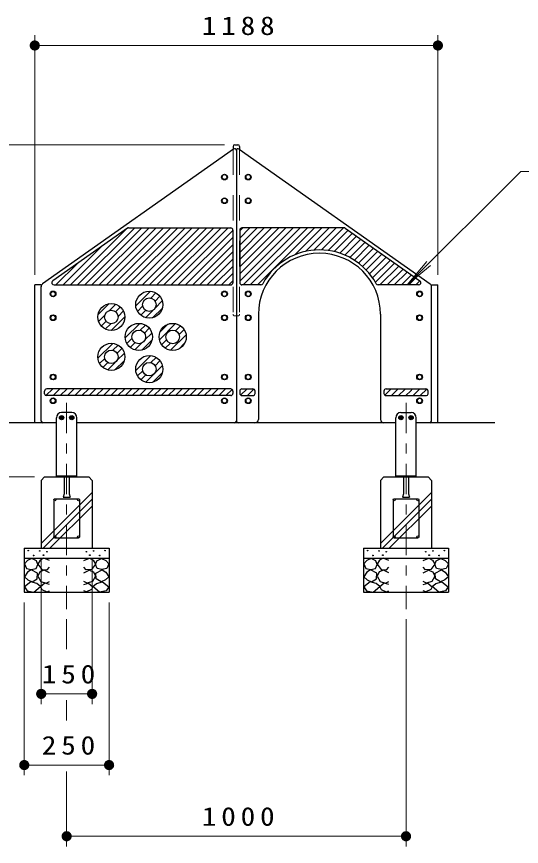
# Model space of a CAD drawing. Units: millimetres on the paper, scale 1:30. Extents: x -385 to 0, y 0 to 267.
# Drawn here: x -344.5 to -295, y 71.5 to 153.1 of the extents above; entities that cross this region are included whole.
import ezdxf

# ---------------------------------------------------------------- set-up
doc = ezdxf.new("R2010")
doc.units = ezdxf.units.MM
doc.linetypes.add('USER1', pattern=[4.5, 2.5, -2])
doc.linetypes.add('USER2', pattern=[6, 3, -1, 1, -1])
doc.layers.add('LY_1', color=7, linetype='Continuous', lineweight=13)
doc.styles.add('ＭＳ ゴシック', font='')
doc.styles.get('ＭＳ ゴシック').set_extended_font_data('MS Gothic')

# ---------------------------------------------------------------- blocks, each defined once
blk = doc.blocks.new('filled_dot')
at = {"color": 0, "linetype": 'Continuous', "lineweight": -2, "const_width": 1.25}
blk.add_lwpolyline([(-0.625, 0, 1), (0.625, 0, 1)], format="xyb", close=True, dxfattribs=at)

msp = doc.modelspace()

# ---------------------------------------------------------------- linework, layer by layer
at = {"layer": 'LY_1'}
for p, q in [((-342.756, 127.722), (-342.756, 151.275)), ((-303.156, 127.722), (-303.156, 151.275)), ((-342.756, 150.275), (-303.156, 150.275)), ((-324.106, 140.503), (-361.789, 140.503)), ((-295.014, 137.888), (-306.18, 126.722)), ((-295.014, 137.888), (-274.014, 137.888)), ((-339.261, 126.722), (-333.746, 132.237)), ((-338.554, 126.722), (-332.94, 132.336)), ((-337.847, 126.722), (-332.233, 132.336)), ((-337.14, 126.722), (-331.526, 132.336)), ((-336.433, 126.722), (-330.819, 132.336)), ((-335.725, 126.722), (-330.112, 132.336)), ((-335.018, 126.722), (-329.405, 132.336)), ((-334.311, 126.722), (-328.697, 132.336)), ((-333.604, 126.722), (-327.99, 132.336)), ((-332.897, 126.722), (-327.283, 132.336)), ((-332.19, 126.722), (-326.576, 132.336)), ((-331.483, 126.722), (-325.869, 132.336)), ((-330.776, 126.722), (-325.162, 132.336)), ((-330.069, 126.722), (-324.455, 132.336)), ((-329.362, 126.722), (-323.748, 132.336)), ((-322.623, 127.097), (-317.384, 132.336)), ((-322.623, 127.804), (-318.091, 132.336)), ((-322.623, 128.511), (-318.798, 132.336)), ((-322.623, 129.218), (-319.505, 132.336)), ((-322.623, 129.926), (-320.212, 132.336)), ((-322.623, 130.633), (-320.919, 132.336)), ((-322.623, 131.34), (-321.626, 132.336)), ((-322.623, 132.047), (-322.334, 132.336)), ((-322.29, 126.722), (-316.677, 132.336)), ((-321.583, 126.722), (-315.97, 132.336)), ((-320.876, 126.722), (-315.262, 132.336)), ((-317.198, 129.694), (-314.555, 132.336)), ((-316.166, 130.018), (-313.848, 132.336)), ((-315.331, 130.146), (-313.141, 132.336)), ((-314.603, 130.167), (-312.434, 132.336)), ((-328.654, 126.722), (-323.289, 132.087)), ((-313.95, 130.114), (-311.967, 132.096)), ((-313.352, 130.004), (-311.553, 131.803)), ((-312.8, 129.849), (-311.138, 131.511)), ((-327.947, 126.722), (-323.289, 131.38)), ((-327.24, 126.722), (-323.289, 130.673)), ((-312.287, 129.654), (-310.724, 131.218)), ((-311.81, 129.425), (-310.31, 130.925)), ((-311.364, 129.163), (-309.896, 130.632)), ((-339.968, 126.722), (-336.16, 130.53)), ((-326.533, 126.722), (-323.289, 129.966)), ((-310.949, 128.872), (-309.481, 130.339)), ((-310.562, 128.552), (-309.067, 130.046)), ((-325.826, 126.722), (-323.289, 129.259)), ((-310.203, 128.203), (-308.653, 129.753)), ((-309.872, 127.827), (-308.239, 129.46)), ((-309.569, 127.423), (-307.825, 129.167)), ((-306.18, 126.722), (-304.251, 129.021)), ((-340.675, 126.722), (-338.574, 128.823)), ((-325.119, 126.722), (-323.289, 128.552)), ((-309.296, 126.989), (-307.41, 128.875)), ((-308.855, 126.722), (-306.996, 128.582)), ((-308.148, 126.722), (-306.582, 128.289)), ((-306.18, 126.722), (-303.882, 128.651)), ((-324.412, 126.722), (-323.289, 127.845)), ((-307.441, 126.722), (-306.168, 127.996)), ((-306.734, 126.722), (-305.754, 127.703)), ((-306.027, 126.722), (-305.339, 127.41)), ((-341.041, 127.064), (-340.989, 127.116)), ((-323.705, 126.722), (-323.289, 127.138)), ((-305.32, 126.722), (-304.925, 127.117)), ((-332.837, 124.661), (-331.388, 126.111)), ((-331.359, 125.432), (-330.85, 125.941)), ((-336.554, 123.772), (-335.436, 124.89)), ((-330.945, 125.138), (-330.468, 125.616)), ((-330.939, 124.438), (-330.227, 125.149)), ((-335.402, 124.218), (-334.791, 124.829)), ((-334.82, 124.093), (-334.347, 124.565)), ((-334.572, 123.633), (-334.041, 124.164)), ((-332.668, 124.123), (-332.159, 124.632)), ((-332.342, 123.742), (-331.865, 124.219)), ((-331.876, 123.501), (-331.165, 124.212)), ((-331.179, 123.491), (-330.218, 124.452)), ((-336.493, 123.126), (-335.882, 123.737)), ((-335.259, 122.239), (-333.903, 123.595)), ((-336.23, 122.683), (-335.757, 123.155)), ((-335.828, 122.377), (-335.297, 122.908)), ((-333.869, 121.508), (-332.435, 122.942)), ((-332.404, 122.265), (-331.892, 122.778)), ((-331.983, 121.98), (-331.507, 122.456)), ((-330.51, 121.332), (-328.925, 122.916)), ((-330.446, 122.102), (-329.695, 122.853)), ((-328.92, 122.215), (-328.434, 122.7)), ((-331.945, 121.31), (-331.262, 121.994)), ((-329.423, 120.297), (-327.891, 121.829)), ((-328.581, 121.846), (-328.088, 122.339)), ((-336.563, 119.521), (-335.104, 120.98)), ((-335.076, 120.301), (-334.569, 120.808)), ((-333.705, 120.965), (-333.192, 121.477)), ((-333.383, 120.58), (-332.906, 121.056)), ((-332.921, 120.335), (-332.237, 121.019)), ((-332.234, 120.315), (-331.242, 121.307)), ((-330.293, 120.841), (-329.808, 121.326)), ((-329.933, 120.495), (-329.439, 120.988)), ((-328.574, 120.438), (-328.032, 120.981)), ((-334.687, 119.276), (-333.952, 120.011)), ((-334.668, 120.002), (-334.19, 120.48)), ((-336.391, 118.986), (-335.883, 119.493)), ((-334.89, 118.366), (-333.949, 119.307)), ((-332.835, 118.299), (-331.366, 119.768)), ((-331.34, 119.087), (-330.835, 119.592)), ((-330.937, 118.783), (-330.458, 119.262)), ((-336.063, 118.607), (-335.585, 119.085)), ((-335.594, 118.369), (-334.859, 119.104)), ((-330.997, 118.015), (-330.222, 118.791)), ((-332.659, 117.768), (-332.154, 118.273)), ((-332.329, 117.391), (-331.85, 117.87)), ((-331.857, 117.155), (-331.082, 117.93)), ((-331.146, 117.159), (-330.226, 118.079)), ((-341.658, 115.84), (-340.995, 116.503)), ((-340.955, 115.836), (-340.288, 116.503)), ((-340.248, 115.836), (-339.581, 116.503)), ((-339.541, 115.836), (-338.874, 116.503)), ((-338.834, 115.836), (-338.167, 116.503)), ((-338.126, 115.836), (-337.46, 116.503)), ((-337.419, 115.836), (-336.753, 116.503)), ((-336.712, 115.836), (-336.046, 116.503)), ((-336.005, 115.836), (-335.338, 116.503)), ((-335.298, 115.836), (-334.631, 116.503)), ((-334.591, 115.836), (-333.924, 116.503)), ((-333.884, 115.836), (-333.217, 116.503)), ((-333.177, 115.836), (-332.51, 116.503)), ((-332.47, 115.836), (-331.803, 116.503)), ((-331.762, 115.836), (-331.096, 116.503)), ((-331.055, 115.836), (-330.389, 116.503)), ((-330.348, 115.836), (-329.682, 116.503)), ((-329.641, 115.836), (-328.974, 116.503)), ((-328.934, 115.836), (-328.267, 116.503)), ((-328.227, 115.836), (-327.56, 116.503)), ((-327.52, 115.836), (-326.853, 116.503)), ((-326.813, 115.836), (-326.146, 116.503)), ((-326.106, 115.836), (-325.439, 116.503)), ((-325.398, 115.836), (-324.732, 116.503)), ((-324.691, 115.836), (-324.025, 116.503)), ((-323.984, 115.836), (-323.368, 116.453)), ((-322.531, 115.876), (-321.903, 116.503)), ((-321.863, 115.836), (-321.227, 116.472)), ((-308.378, 115.886), (-308.178, 116.086)), ((-308.178, 116.086), (-307.761, 116.503)), ((-307.721, 115.836), (-307.125, 116.432)), ((-307.125, 116.432), (-307.054, 116.503)), ((-307.014, 115.836), (-306.41, 116.44)), ((-306.41, 116.44), (-306.347, 116.503)), ((-306.307, 115.836), (-305.827, 116.316)), ((-305.827, 116.316), (-305.64, 116.503)), ((-305.599, 115.836), (-305.329, 116.106)), ((-305.329, 116.106), (-304.933, 116.503)), ((-304.892, 115.836), (-304.247, 116.482)), ((-340.2, 113.669), (-340.161, 113.736)), ((-340.161, 113.603), (-340.2, 113.669)), ((-340.161, 113.736), (-340.084, 113.736)), ((-340.084, 113.603), (-340.161, 113.603)), ((-340.084, 113.736), (-340.046, 113.669)), ((-340.046, 113.669), (-340.084, 113.603)), ((-339.2, 113.669), (-339.161, 113.736)), ((-339.161, 113.603), (-339.2, 113.669)), ((-339.161, 113.736), (-339.084, 113.736)), ((-339.084, 113.603), (-339.161, 113.603)), ((-339.084, 113.736), (-339.046, 113.669)), ((-339.046, 113.669), (-339.084, 113.603)), ((-306.866, 113.669), (-306.828, 113.736)), ((-306.828, 113.603), (-306.866, 113.669)), ((-306.828, 113.736), (-306.751, 113.736)), ((-306.751, 113.603), (-306.828, 113.603)), ((-306.751, 113.736), (-306.712, 113.669)), ((-306.712, 113.669), (-306.751, 113.603)), ((-305.866, 113.669), (-305.828, 113.736)), ((-305.828, 113.603), (-305.866, 113.669)), ((-305.828, 113.736), (-305.751, 113.736)), ((-305.751, 113.603), (-305.828, 113.603)), ((-305.751, 113.736), (-305.712, 113.669)), ((-305.712, 113.669), (-305.751, 113.603)), ((-342.789, 107.836), (-354.789, 107.836)), ((-342.123, 101.298), (-337.123, 106.298)), ((-308.789, 101.298), (-303.789, 106.298)), ((-341.925, 100.836), (-337.123, 105.638)), ((-308.592, 100.836), (-303.789, 105.638)), ((-341.265, 100.836), (-337.123, 104.978)), ((-307.932, 100.836), (-303.789, 104.978)), ((-342.123, 99.836), (-342.123, 85.503)), ((-337.123, 99.836), (-337.123, 85.503)), ((-343.789, 95.503), (-343.789, 78.503)), ((-335.456, 95.503), (-335.456, 78.503)), ((-339.623, 93.846), (-339.623, 90.889)), ((-306.289, 93.846), (-306.289, 71.503)), ((-337.123, 86.503), (-342.123, 86.503)), ((-339.623, 85.889), (-339.623, 83.884)), ((-335.456, 79.503), (-343.789, 79.503)), ((-339.623, 78.884), (-339.623, 71.503)), ((-306.289, 72.503), (-339.623, 72.503))]:
    msp.add_line(p, q, dxfattribs=at)
at = {"layer": 'LY_1', "lineweight": 25}
for p, q in [((-323.106, 140.503), (-322.806, 140.503)), ((-323.219, 140.089), (-341.982, 126.822)), ((-323.273, 140.336), (-323.273, 140.051)), ((-322.956, 139.953), (-322.956, 113.336)), ((-322.693, 140.089), (-303.93, 126.822)), ((-322.639, 140.336), (-322.639, 140.051)), ((-333.663, 132.296), (-340.989, 127.116)), ((-333.537, 132.336), (-323.506, 132.336)), ((-312.375, 132.336), (-322.406, 132.336)), ((-312.25, 132.296), (-304.923, 127.116)), ((-323.289, 132.119), (-323.289, 126.939)), ((-322.623, 132.119), (-322.623, 126.939)), ((-342.123, 126.722), (-342.756, 126.722)), ((-342.756, 113.169), (-342.756, 126.722)), ((-342.123, 113.336), (-342.123, 126.556)), ((-340.864, 126.722), (-323.506, 126.722)), ((-320.558, 126.722), (-322.406, 126.722)), ((-305.048, 126.722), (-309.021, 126.722)), ((-303.789, 126.722), (-303.156, 126.722)), ((-303.789, 113.336), (-303.789, 126.722)), ((-303.156, 113.169), (-303.156, 126.722)), ((-320.789, 123.836), (-320.789, 113.503)), ((-308.789, 123.836), (-308.789, 113.503)), ((-341.789, 116.003), (-341.789, 116.286)), ((-323.506, 116.503), (-341.573, 116.503)), ((-323.289, 116.286), (-323.289, 116.053)), ((-322.623, 116.286), (-322.623, 116.053)), ((-322.406, 116.503), (-321.339, 116.503)), ((-321.123, 116.286), (-321.123, 116.053)), ((-308.456, 116.286), (-308.456, 116.053)), ((-308.239, 116.503), (-304.339, 116.503)), ((-304.123, 116.003), (-304.123, 116.286)), ((-323.506, 115.836), (-341.623, 115.836)), ((-322.406, 115.836), (-321.339, 115.836)), ((-308.239, 115.836), (-304.289, 115.836)), ((-340.623, 107.836), (-340.623, 113.669)), ((-339.123, 114.169), (-340.123, 114.169)), ((-338.623, 107.836), (-338.623, 113.669)), ((-307.289, 107.836), (-307.289, 113.669)), ((-306.789, 114.169), (-305.789, 114.169)), ((-305.289, 107.836), (-305.289, 113.669)), ((-340.623, 113.169), (-355.895, 113.169)), ((-307.289, 113.169), (-338.623, 113.169)), ((-297.557, 113.169), (-305.289, 113.169)), ((-341.789, 107.836), (-342.123, 107.503)), ((-341.789, 107.836), (-337.456, 107.836)), ((-339.873, 107.836), (-339.873, 106.171)), ((-339.373, 107.836), (-339.373, 106.168)), ((-337.456, 107.836), (-337.123, 107.503)), ((-308.456, 107.836), (-308.789, 107.503)), ((-308.456, 107.836), (-304.123, 107.836)), ((-306.539, 107.836), (-306.539, 106.171)), ((-306.039, 107.836), (-306.039, 106.168)), ((-304.123, 107.836), (-303.789, 107.503)), ((-342.123, 107.503), (-342.123, 100.836)), ((-337.123, 107.503), (-337.123, 100.836)), ((-308.789, 107.503), (-308.789, 100.836)), ((-303.789, 107.503), (-303.789, 100.836)), ((-339.873, 106.17), (-339.957, 105.836)), ((-339.373, 106.169), (-339.29, 105.836)), ((-306.54, 106.17), (-306.623, 105.836)), ((-306.04, 106.169), (-305.957, 105.836)), ((-340.889, 105.603), (-340.889, 101.936)), ((-340.789, 105.703), (-338.456, 105.703)), ((-339.956, 105.836), (-339.289, 105.836)), ((-338.356, 105.603), (-338.356, 101.936)), ((-307.556, 105.603), (-307.556, 101.936)), ((-307.456, 105.703), (-305.123, 105.703)), ((-306.623, 105.836), (-305.956, 105.836)), ((-305.023, 105.603), (-305.023, 101.936)), ((-340.789, 101.836), (-338.456, 101.836)), ((-307.456, 101.836), (-305.123, 101.836)), ((-343.789, 100.836), (-343.789, 96.503)), ((-343.789, 100.836), (-335.456, 100.836)), ((-335.456, 100.836), (-335.456, 96.503)), ((-310.456, 100.836), (-310.456, 96.503)), ((-310.456, 100.836), (-302.123, 100.836)), ((-302.123, 100.836), (-302.123, 96.503)), ((-343.789, 99.836), (-335.456, 99.836)), ((-310.456, 99.836), (-302.123, 99.836)), ((-343.789, 96.503), (-335.456, 96.503)), ((-310.456, 96.503), (-302.123, 96.503))]:
    msp.add_line(p, q, dxfattribs=at)
at = {"layer": 'LY_1', "linetype": 'USER1'}
for p, q in [((-323.273, 140.051), (-323.273, 123.836)), ((-322.639, 140.051), (-322.639, 123.836)), ((-323.106, 123.669), (-322.806, 123.669)), ((-338.623, 107.943), (-340.623, 107.943)), ((-307.289, 107.943), (-305.289, 107.943))]:
    msp.add_line(p, q, dxfattribs=at)
at = {"layer": 'LY_1', "linetype": 'USER2'}
for p, q in [((-339.623, 115.14), (-339.623, 94.846)), ((-306.289, 115.14), (-306.289, 94.846))]:
    msp.add_line(p, q, dxfattribs=at)
at = {"layer": 'LY_1', "lineweight": 25}
for points in [[(-343.041, 99.816), (-343.464, 99.616), (-343.78, 99.299), (-343.58, 98.834), (-343.094, 98.739), (-342.629, 98.845), (-342.46, 99.235), (-342.587, 99.573)], [(-336.204, 99.816), (-335.782, 99.616), (-335.465, 99.299), (-335.666, 98.834), (-336.152, 98.739), (-336.616, 98.845), (-336.785, 99.235), (-336.659, 99.573)], [(-309.708, 99.816), (-310.13, 99.616), (-310.447, 99.299), (-310.246, 98.834), (-309.761, 98.739), (-309.296, 98.845), (-309.127, 99.235), (-309.254, 99.573)], [(-302.871, 99.816), (-302.449, 99.616), (-302.132, 99.299), (-302.332, 98.834), (-302.818, 98.739), (-303.283, 98.845), (-303.452, 99.235), (-303.325, 99.573)], [(-343.126, 98.718), (-343.485, 98.485), (-343.78, 98.031), (-343.442, 97.725), (-342.999, 97.514), (-342.534, 97.81), (-342.481, 98.369)], [(-336.12, 98.718), (-335.761, 98.485), (-335.465, 98.031), (-335.803, 97.725), (-336.247, 97.514), (-336.711, 97.81), (-336.764, 98.369)], [(-309.792, 98.718), (-310.151, 98.485), (-310.447, 98.031), (-310.109, 97.725), (-309.666, 97.514), (-309.201, 97.81), (-309.148, 98.369)], [(-302.787, 98.718), (-302.427, 98.485), (-302.132, 98.031), (-302.47, 97.725), (-302.913, 97.514), (-303.378, 97.81), (-303.431, 98.369)], [(-343.153, 97.52), (-343.757, 97.026), (-343.488, 96.648), (-342.86, 96.513), (-342.201, 97.062), (-342.56, 97.366)], [(-336.093, 97.52), (-335.488, 97.026), (-335.757, 96.648), (-336.386, 96.513), (-337.045, 97.062), (-336.686, 97.366)], [(-309.82, 97.52), (-310.424, 97.026), (-310.155, 96.648), (-309.527, 96.513), (-308.867, 97.062), (-309.227, 97.366)], [(-302.759, 97.52), (-302.155, 97.026), (-302.424, 96.648), (-303.052, 96.513), (-303.712, 97.062), (-303.352, 97.366)]]:
    msp.add_lwpolyline(points, close=True, dxfattribs=at)
for points in [[(-341.309, 99.626), (-341.879, 99.837), (-342.238, 99.658), (-342.45, 99.256), (-342.059, 98.75), (-341.541, 98.707), (-341.309, 98.971)], [(-337.936, 99.626), (-337.366, 99.837), (-337.007, 99.658), (-336.796, 99.256), (-337.187, 98.75), (-337.704, 98.707), (-337.936, 98.971)], [(-307.976, 99.626), (-308.546, 99.837), (-308.905, 99.658), (-309.116, 99.256), (-308.726, 98.75), (-308.208, 98.707), (-307.976, 98.971)], [(-304.603, 99.626), (-304.033, 99.837), (-303.674, 99.658), (-303.463, 99.256), (-303.853, 98.75), (-304.371, 98.707), (-304.603, 98.971)], [(-341.32, 98.422), (-341.827, 98.686), (-342.249, 98.517), (-342.45, 98.084), (-342.154, 97.567), (-341.647, 97.408), (-341.32, 97.545)], [(-337.926, 98.422), (-337.419, 98.686), (-336.997, 98.517), (-336.796, 98.084), (-337.092, 97.567), (-337.599, 97.408), (-337.926, 97.545)], [(-307.986, 98.422), (-308.493, 98.686), (-308.916, 98.517), (-309.116, 98.084), (-308.821, 97.567), (-308.314, 97.408), (-307.986, 97.545)], [(-304.593, 98.422), (-304.086, 98.686), (-303.663, 98.517), (-303.463, 98.084), (-303.758, 97.567), (-304.265, 97.408), (-304.593, 97.545)], [(-341.309, 97.271), (-341.753, 97.408), (-342.186, 97.039), (-342.069, 96.774), (-341.584, 96.532), (-341.309, 96.637)], [(-337.936, 97.271), (-337.493, 97.408), (-337.06, 97.039), (-337.176, 96.774), (-337.662, 96.532), (-337.936, 96.637)], [(-307.976, 97.271), (-308.419, 97.408), (-308.852, 97.039), (-308.736, 96.774), (-308.25, 96.532), (-307.976, 96.637)], [(-304.603, 97.271), (-304.16, 97.408), (-303.727, 97.039), (-303.843, 96.774), (-304.329, 96.532), (-304.603, 96.637)]]:
    msp.add_lwpolyline(points, dxfattribs=at)
for centre, radius in [((-324.123, 137.336), 0.283), ((-321.789, 137.336), 0.283), ((-324.123, 135.003), 0.283), ((-321.789, 135.003), 0.283), ((-340.956, 125.836), 0.283), ((-331.509, 124.783), 1.333), ((-324.123, 125.836), 0.283), ((-321.789, 125.836), 0.283), ((-304.956, 125.836), 0.283), ((-335.236, 123.572), 1.333), ((-331.509, 124.783), 0.667), ((-335.236, 123.572), 0.667), ((-340.956, 123.503), 0.283), ((-324.123, 123.503), 0.283), ((-321.789, 123.503), 0.283), ((-304.956, 123.503), 0.283), ((-332.539, 121.613), 1.333), ((-329.206, 121.613), 1.333), ((-332.539, 121.613), 0.667), ((-329.206, 121.613), 0.667), ((-335.236, 119.653), 1.333), ((-335.236, 119.653), 0.667), ((-331.509, 118.442), 1.333), ((-331.509, 118.442), 0.667), ((-340.956, 117.669), 0.283), ((-324.123, 117.669), 0.283), ((-321.789, 117.669), 0.283), ((-304.956, 117.669), 0.283), ((-340.956, 115.336), 0.283), ((-324.123, 115.336), 0.283), ((-321.789, 115.336), 0.283), ((-304.956, 115.336), 0.283), ((-340.123, 113.669), 0.208), ((-340.123, 113.669), 0.175), ((-340.123, 113.669), 0.158), ((-340.123, 113.669), 0.133), ((-339.123, 113.669), 0.208), ((-339.123, 113.669), 0.175), ((-339.123, 113.669), 0.158), ((-339.123, 113.669), 0.133), ((-306.789, 113.669), 0.208), ((-306.789, 113.669), 0.175), ((-306.789, 113.669), 0.158), ((-306.789, 113.669), 0.133), ((-305.789, 113.669), 0.208), ((-305.789, 113.669), 0.175), ((-305.789, 113.669), 0.158), ((-305.789, 113.669), 0.133), ((-340.789, 105.603), 0.1), ((-338.456, 105.603), 0.1), ((-307.456, 105.603), 0.1), ((-305.123, 105.603), 0.1), ((-340.789, 101.936), 0.1), ((-338.456, 101.936), 0.1), ((-307.456, 101.936), 0.1), ((-305.123, 101.936), 0.1), ((-343.396, 100.596), 0.0333), ((-342.271, 100.559), 0.0333), ((-341.559, 100.484), 0.0333), ((-337.687, 100.484), 0.0333), ((-336.974, 100.559), 0.0333), ((-335.849, 100.596), 0.0333), ((-310.063, 100.596), 0.0333), ((-308.938, 100.559), 0.0333), ((-308.226, 100.484), 0.0333), ((-304.353, 100.484), 0.0333), ((-303.641, 100.559), 0.0333), ((-302.516, 100.596), 0.0333), ((-342.871, 100.109), 0.0333), ((-341.896, 100.146), 0.0333), ((-337.349, 100.146), 0.0333), ((-336.374, 100.109), 0.0333), ((-309.538, 100.109), 0.0333), ((-308.563, 100.146), 0.0333), ((-304.016, 100.146), 0.0333), ((-303.041, 100.109), 0.0333)]:
    msp.add_circle(centre, radius, dxfattribs=at)
at = {"layer": 'LY_1'}
for centre, radius in [((-324.123, 137.336), 0.217), ((-321.789, 137.336), 0.217), ((-324.123, 135.003), 0.217), ((-321.789, 135.003), 0.217), ((-340.956, 125.836), 0.217), ((-324.123, 125.836), 0.217), ((-321.789, 125.836), 0.217), ((-304.956, 125.836), 0.217), ((-340.956, 123.503), 0.217), ((-324.123, 123.503), 0.217), ((-321.789, 123.503), 0.217), ((-304.956, 123.503), 0.217), ((-340.956, 117.669), 0.217), ((-324.123, 117.669), 0.217), ((-321.789, 117.669), 0.217), ((-304.956, 117.669), 0.217), ((-340.956, 115.336), 0.217), ((-324.123, 115.336), 0.217), ((-321.789, 115.336), 0.217), ((-304.956, 115.336), 0.217), ((-340.123, 113.669), 0.136), ((-340.123, 113.669), 0.077), ((-339.123, 113.669), 0.136), ((-339.123, 113.669), 0.077), ((-306.789, 113.669), 0.136), ((-306.789, 113.669), 0.077), ((-305.789, 113.669), 0.136), ((-305.789, 113.669), 0.077)]:
    msp.add_circle(centre, radius, dxfattribs=at)
at = {"layer": 'LY_1', "lineweight": 25}
for centre, radius, start, end in [((-323.106, 140.336), 0.167, 90, 180), ((-322.806, 140.336), 0.167, 0, 90), ((-323.123, 139.953), 0.167, 0, 125.26439), ((-322.789, 139.953), 0.167, 54.73561, 180), ((-333.537, 132.119), 0.217, 90, 125.26439), ((-323.506, 132.119), 0.217, 0, 90), ((-322.406, 132.119), 0.217, 90, 180), ((-312.375, 132.119), 0.217, 54.73561, 90), ((-314.789, 123.836), 6, 0, 180), ((-314.789, 123.836), 6.333, 28.27618, 151.72382), ((-341.789, 126.55), 0.333, 125.26439, 180), ((-340.864, 126.939), 0.217, 125.26439, 270), ((-323.506, 126.939), 0.217, 270, 0), ((-322.406, 126.939), 0.217, 180, 270), ((-320.558, 126.939), 0.217, 270, 331.72382), ((-309.021, 126.939), 0.217, 208.27618, 270), ((-305.048, 126.939), 0.217, 270, 54.73561), ((-304.123, 126.55), 0.333, 0, 54.73561), ((-341.573, 116.286), 0.217, 90, 180), ((-341.623, 116.003), 0.167, 180, 270), ((-323.506, 116.286), 0.217, 0, 90), ((-323.506, 116.053), 0.217, 270, 0), ((-322.406, 116.286), 0.217, 90, 180), ((-322.406, 116.053), 0.217, 180, 270), ((-321.339, 116.286), 0.217, 0, 90), ((-321.339, 116.053), 0.217, 270, 0), ((-308.239, 116.286), 0.217, 90, 180), ((-308.239, 116.053), 0.217, 180, 270), ((-304.339, 116.286), 0.217, 0, 90), ((-304.289, 116.003), 0.167, 270, 0), ((-340.123, 113.669), 0.5, 90, 180), ((-339.123, 113.669), 0.5, 0, 90), ((-321.123, 113.503), 0.333, 270, 0), ((-308.456, 113.503), 0.333, 180, 270), ((-306.789, 113.669), 0.5, 90, 180), ((-305.789, 113.669), 0.5, 0, 90), ((-341.956, 113.336), 0.167, 180, 270), ((-323.123, 113.336), 0.167, 270, 0), ((-322.789, 113.336), 0.167, 180, 270), ((-303.956, 113.336), 0.167, 270, 0)]:
    msp.add_arc(centre, radius, start, end, dxfattribs=at)
at = {"layer": 'LY_1', "linetype": 'USER1'}
for centre, start, end in [((-323.106, 123.836), 180, 270), ((-322.806, 123.836), 270, 0)]:
    msp.add_arc(centre, 0.167, start, end, dxfattribs=at)

# ---------------------------------------------------------------- block references
at = {"layer": 'LY_1', "xscale": 0.4, "yscale": 0.4}
for p in [(-342.756, 150.275), (-342.123, 86.503), (-343.789, 79.503), (-339.623, 72.503)]:
    msp.add_blockref('filled_dot', p, dxfattribs=at)
at = {"layer": 'LY_1', "xscale": 0.4, "yscale": 0.4, "rotation": 180}
for p in [(-303.156, 150.275), (-337.123, 86.503), (-335.456, 79.503), (-306.289, 72.503)]:
    msp.add_blockref('filled_dot', p, dxfattribs=at)

# ---------------------------------------------------------------- texts
at = {"layer": 'LY_1', "char_height": 1.833, "attachment_point": 8, "style": 'ＭＳ ゴシック'}
for s, insert in [('\\T1.33;\\W1.15;1188', (-322.535, 151.275)), ('\\T1.33;\\W1.15;150', (-339.202, 87.503)), ('\\T1.33;\\W1.15;250', (-339.208, 80.503)), ('\\T1.33;\\W1.15;1000', (-322.535, 73.503))]:
    msp.add_mtext(s, dxfattribs=dict(at, insert=insert))

doc.saveas('drawing.dxf')
